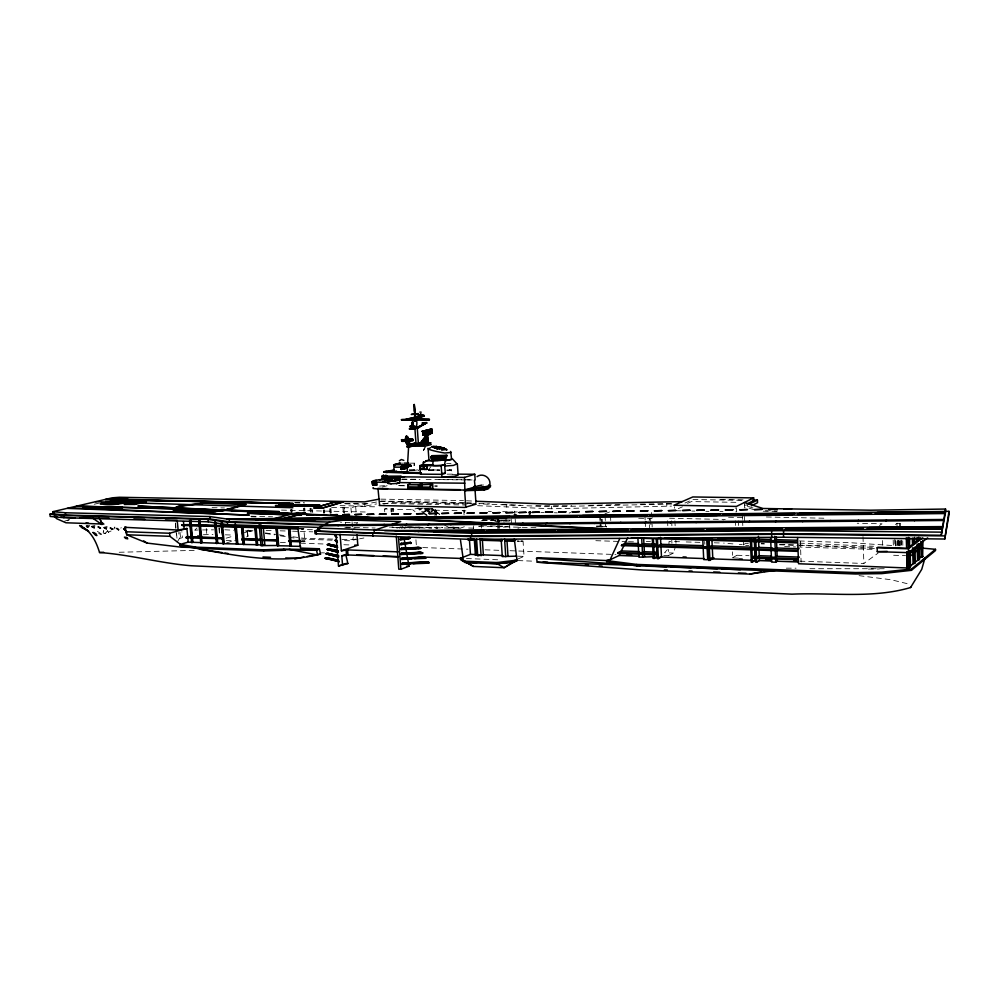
<?xml version="1.0" encoding="UTF-8"?>
<svg xmlns="http://www.w3.org/2000/svg" width="999" height="999" viewBox="0 0 999 999"><rect width="100%" height="100%" fill="white"/><g stroke="black" fill="none" stroke-linecap="round" stroke-linejoin="round"><path stroke-width="0.75" stroke-dasharray="5 3.75" d="M414.011 465.696L414.298 463.149L414.21 470.404L417.045 469.967M738.398 558.141L732.279 557.917L732.554 551.873M732.941 543.881L723.613 543.094M663.711 555.469L668.343 555.631L668.656 549.462M668.905 544.717L669.068 541.408L679.982 541.745M341.983 539.36L352.759 539.672L353.346 536.925M103.272 531.368L103.771 530.594L103.172 532.792L104.708 533.528L111.126 530.968M732.279 557.917L736.987 555.257L737.811 552.459M668.343 555.631L673.438 553.046L675.636 546.216M107.755 530.481L105.557 533.241L103.496 533.279L106.194 532.817L105.32 533.329M423.301 450.187L424.425 448.114M652.534 517.857L649.637 519.03L649.125 520.329L651.161 518.356M423.439 450.399L425.786 445.929M423.638 450.399L425.099 447.727M177.148 542.207L179.345 538.536L178.771 532.529M430.931 466.645L428.396 469.93L439.173 469.992M194.817 530.057L197.053 527.947M667.32 549.737L664.535 552.734L673.438 553.046M420.254 509.165L421.316 508.154L419.505 509.403L420.179 508.129L420.254 509.165L419.18 509.403L419.855 508.129L419.93 509.165L418.593 508.091M419.73 510.127L422.265 508.179L419.73 510.127L421.828 511.8M423.813 511.738L426.423 509.715L424.55 508.216L421.516 508.416M427.922 508.291L426.136 509.527L428.883 508.316L426.673 509.952L429.832 512.462M426.423 509.715L423.626 512.387L418.219 508.091M424.35 512.162L426.96 510.139L424.15 512.812L427.31 515.322M426.673 509.952L428.883 508.316M430.781 511.575L433.404 509.54L430.581 512.225L427.41 509.715M430.369 512.887L433.928 509.965L431.106 512.649M434.815 515.584L437.649 512.912L436.913 513.149L439.036 514.835M97.39 531.343L101.349 534.015L98.364 535.189M799.949 561.163L863.86 563.461L878.071 553.121M101.286 534.365L101.199 534.428A1.936 0.662 33.5 0 1 99.363 533.778L98.701 533.266M895.466 524.487L896.977 523.451L900.736 523.314L897.289 523.239M879.482 525.499L882.03 523.801L857.217 523.239M786.3 568.169L796.066 568.181M743.668 544.517L745.666 543.419L748.775 543.518M67.208 520.829L69.593 519.667M246.566 536.913L247.939 536.263L247.527 531.68L245.017 530.919L253.496 531.555M247.527 531.68L241.87 533.566M678.259 508.666L682.417 506.818M687.487 503.346L691.47 501.573L739.11 502.385M64.161 521.341L69.843 519.393M684.939 503.046L692.919 499.512L744.405 500.362M600.849 521.977L601.098 526.523L606.468 526.286L606.518 527.097M597.14 526.423L601.073 526.148L601.123 526.948L596.465 526.835M601.098 526.523L606.468 526.286M518.031 558.928L524.038 556.406L523.051 541.058L517.207 540.871M356.568 523.314L357.717 522.839L340.647 522.377M604.944 513.848L610.252 511.675M517.432 541.421L523.051 541.058M569.13 513.074L570.654 512.487M517.944 528.321L520.741 527.235M510.177 520.017L497.24 520.054L510.177 520.017L509.353 521.128L497.29 520.829L510.227 520.804M179.345 538.536L182.417 537.674L181.855 531.68M481.506 520.429L497.377 520.479L497.327 519.705L481.456 519.655M649.637 519.03L651.011 518.531L638.536 518.244M479.12 526.436L481.406 525.599L481.593 528.384M528.171 512.2L530.544 511.638L530.906 517.507M530.544 511.638L528.971 512.212L529.145 514.997M459.677 528.409L466.995 525.774M453.471 528.134L454.208 527.884L448.851 528.009M419.168 528.234L420.03 527.16L419.118 527.484L435.964 527.609L436.014 528.371M448.913 527.559L444.805 525.137L441.958 527.797L442.682 527.534L441.421 527.372M419.343 527.884L393.007 527.472L419.343 527.884L419.293 527.135L401.923 526.985M409.528 528.009L412.237 527.085M436.775 528.384L437.475 527.597L436.688 526.96L435.064 527.934M401.461 528.259L405.819 526.798M404.046 528.384L408.454 526.885M462.112 510.764L464.51 510.239L464.835 514.797M464.51 510.239L462.887 510.789L465.884 510.851M396.865 528.171L401.086 526.748M399.175 528.159L403.196 526.81M428.134 508.553L432.242 508.454L439.26 514.01M429.67 511.8L427.435 510.014L432.242 508.454M436.613 515.447L436.201 509.627L427.435 510.014M434.852 514.535L434.54 510.177L436.201 509.627M391.833 511.975L391.633 509.24L412.662 509.702L417.52 508.141L425.874 514.785M300.387 541.808L304.87 541.408L305.195 545.229M299.151 528.434L303.796 528.571L304.82 540.746L303.296 541.908M384.715 511.813L384.515 509.09L389.535 507.529M393.531 511.538L393.319 508.716L384.515 509.09M391.633 509.24L393.319 508.716M312.412 529.695L301.298 529.582M299.101 528.958L303.796 528.571M383.604 504.108L390.522 502.572L471.328 503.983M343.531 507.654L350.949 507.817L355.644 506.406L377.035 506.855M331.618 507.405L344.168 507.467L344.643 513.349M226.573 542.857L235.14 540.309M226.149 538.186L233.291 536.088M382.305 487.05L387.125 485.739M112.437 529.245L115.085 528.558M94.168 504.258L98.726 503.184M358.129 539.098L349.45 540.771L341.845 540.509M359.578 538.823L363.923 537.986M376.511 502.022L364.835 504.233L344.667 503.846M340.072 505.631L364.935 506.143L376.586 503.921M344.543 503.384L364.747 503.783L370.579 502.672M352.759 539.672L355.706 539.123M250.499 531.081L247.053 530.394L251.386 529.62M250.324 531.093L252.922 530.694M476.735 485.564L483.091 484.877M197.39 535.589L201.873 534.964M379.583 486.088L385.864 485.526M203.371 534.752L213.024 534.403M224.825 529.782L233.691 530.232M195.03 530.194L198.089 529.982M809.877 568.706L884.227 568.731M753.633 509.615L747.702 507.692L744.555 507.842L744.317 502.534M194.168 550.399L118.706 552.272M536.026 505.731L571.74 505.756M588.861 505.344L623.114 504.507M640.234 504.095L671.365 503.533M477.609 505.681L551.66 508.766L671.49 506.118M409.128 469.817L417.969 469.667M409.64 470.442L414.298 470.367M868.393 569.093L879.445 568.98M409.165 470.329L418.007 470.192M202.56 529.945L213.574 529.832M108.829 532.455L107.218 531.056M399.962 463.099L403.209 463.186M409.403 463.199L414.298 463.149M446.628 463.411L451.011 463.424M428.883 469.73L439.797 469.805M446.865 470.042L451.473 470.067L451.298 467.42M428.921 470.254L439.835 470.329M409.652 470.379L418.956 470.392M428.259 470.454L439.11 470.517M446.865 470.566L451.511 470.591L451.773 474.213L457.654 474.775M447.115 474.175L454.857 474.125M402.085 479.158L418.993 479.32M438.998 479.52L471.291 479.832M401.635 479.27L420.017 479.458M426.148 479.508L465.971 479.907M467.507 479.92L472.102 479.957M399.825 485.714L405.819 485.776M434.34 486.038L437.35 486.063L434.24 486.026M398.501 485.589L406.268 485.689M765.371 510.739L777.609 510.876M763.199 511.226L778.396 511.401M720.554 499.488L743.606 499.875M671.877 504.033L550.474 506.718L479.008 503.833M380.819 499.138L463.499 500.599M380.844 501.036L465.159 502.584M379.433 501.461L471.341 503.434M382.617 503.421L438.798 504.507M445.03 504.62L465.322 505.019M294.805 502.41L304.133 502.597M295.005 502.859L304.32 503.046M680.906 510.826L674.662 510.701L674.475 506.755M691.82 511.038L694.942 511.101M705.856 511.313L708.978 511.376M719.904 511.6L723.014 511.663M417.844 508.341L419.105 508.366M419.43 508.366L420.567 508.391M427.185 508.528L424.812 508.479L426.873 509.29M344.168 507.467L343.993 513.548M766.358 516.982L824.088 518.219M434.54 510.177L460.589 510.739M488.386 511.338L491.383 511.401M502.709 511.65L507.242 511.738M514.285 511.9L517.307 511.963M540.909 512.475L543.893 512.537M554.345 512.762L557.33 512.824M728.558 517.232L742.507 517.532M212.1 507.667L224.463 507.954M513.823 514.31L516.845 514.373M669.555 518.231L725.262 519.492M281.518 510.102L365.709 512.012M488.336 519.48L497.327 519.705M482.392 520.104L497.377 520.479M494.88 521.278L504.383 522.002M250.999 516.221L272.59 516.783M251.061 516.833L257.23 516.995M596.415 526.036L601.073 526.148M481.655 525.711L502.609 526.173L500.362 527.022L503.808 527.11L508.978 526.348M478.459 526.123L536.063 527.697M468.643 528.021L474.875 528.196M409.303 526.985L453.571 528.234M389.373 527.035L393.206 527.147L389.722 527.385M420.079 527.909L431.668 528.246M345.791 527.172L375.224 528.021M799.362 540.946L850.286 542.719L895.391 545.716M344.667 527.847L355.045 528.146M799.437 543.144L873.563 546.278M299.051 528.296L302.173 528.384L302.222 529.058M332.754 539.085L303.521 538.236L292.844 536.763M761.226 543.893L764.347 543.993M779.919 544.467L874.887 547.377M686.213 541.945L700.237 542.37M714.26 542.807L722.052 543.044M779.382 544.805L797.889 545.367M799.425 545.417L875.087 548.526M646.266 541.495L650.411 541.633M739.26 544.38L742.207 544.48M266.159 530.382L273.926 530.619M280.145 530.819L291.034 531.156M292.595 531.206L298.813 531.393M300.362 531.443L312.812 531.83M595.841 540.696L626.947 541.67M628.496 541.708L636.276 541.957M745.679 545.379L748.8 545.479M784.64 546.603L795.541 546.94M797.102 546.99L875.012 549.425M502.022 504.532L520.554 505.232M893.63 555.269L905.569 555.656M225.362 534.815L233.079 535.077M300.811 539.098L332.729 540.197M736.987 555.257L749 555.681M301.71 540.634L304.82 540.746M300.224 541.246L304.87 541.408M226.199 540.484L235.489 540.821M280.394 542.432L286.588 542.657M300.524 543.169L325.299 544.055M343.881 544.73L351.623 545.004M422.727 547.564L467.932 549.2M485.077 549.812L499.113 550.324M510.027 550.711L616.021 554.532M518.194 556.181L524.038 556.406M321.441 552.784L324.563 552.909M466.421 558.528L500.711 559.89M517.857 560.564L535.002 561.238M466.57 500.761L472.702 501.073M466.695 502.672L471.303 502.909M478.983 503.321L489.735 503.883M451.473 470.067L449.138 469.855L451.511 470.591M859.053 575.649L891.283 579.782L909.677 584.265M247.053 530.394L253.159 531.243M265.359 532.942L277.572 534.64M279.096 534.852L286.738 535.914M761.238 543.131L764.198 543.593M265.472 533.466L274.463 534.902M280.344 535.839L287.662 537M289.123 537.237L294.967 538.161M753.096 507.979L744.442 505.182L747.589 505.044L747.702 507.692M115.097 527.247L114.198 527.16L114.66 527.622M121.216 527.559L120.842 528.146M431.918 508.379L436.051 511.65M437.112 512.487L439.772 514.585M431.181 508.616L432.654 509.79M433.191 510.214L435.314 511.888M423.801 508.466L425.686 509.952M426.223 510.377L429.383 512.899M424.463 513.886L426.573 515.559M436.725 527.847L437.425 528.409M412.662 509.702L415.01 511.563M247.939 536.263L247.115 531.168M179.982 532.217L180.544 538.086M175.524 522.927L175.961 527.497M176.548 533.603L176.973 538.174M175.399 523.951L175.836 528.521M175.986 530.044L176.711 537.649M206.256 528.421L206.805 534.378M219.243 527.772L219.792 533.828M218.893 528.146L219.593 535.714M291.983 509.24L292.22 512.125M291.396 509.228L291.633 512.1M291.321 509.428L291.558 512.312M290.734 509.415L290.971 512.3M312.5 509.702L312.737 512.599M311.725 508.429L311.963 511.338M310.639 508.204L311.001 512.562M309.977 508.391L310.227 511.301M304.757 508.079L304.995 510.976M304.171 508.066L304.345 511.163M303.509 508.254L303.746 511.151M330.969 508.653L331.331 513.036M330.369 508.641L330.681 513.236M329.72 508.828L330.082 513.224M324.488 509.965L324.725 512.887M323.888 509.952L324.126 512.874M323.838 510.152L324.076 513.074M323.239 510.139L323.476 513.061M355.644 506.406L356.343 515.384M350.949 507.817L351.76 518.156M352.048 521.815L352.784 531.156M345.417 522.465L345.617 524.999M342.919 507.642L343.394 513.536M364.747 503.783L364.935 506.143M390.909 508.641L391.108 511.963M392.595 508.703L392.807 511.525M415.946 539.772L416.383 545.829M435.452 509.615L435.814 514.822M463.748 510.214L464.06 514.785M498.164 520.504L498.114 519.73L498.264 522.664M473.401 525.886L473.588 528.671M498.851 519.755L499.038 522.689M499.225 525.549L499.425 528.421M498.638 528.396L498.451 525.524L496.853 526.123L497.002 528.508M497.639 526.148L497.789 528.521M521.765 540.609L521.815 541.558M514.685 511.176L515.084 517.382M515.184 518.931L515.584 525.124M511.176 518.831L511.575 525.024M509.54 524.1L509.84 528.571M506.63 504.77L506.793 507.242M529.732 511.625L530.107 517.494M551.51 506.243L551.66 508.766M601.922 526.173L601.972 526.972M610.526 516.558L610.751 520.554M605.144 517.519L605.319 520.566M605.394 522.09L605.656 526.648M602.21 519.18L602.459 523.701M601.361 519.168L601.61 523.688M600.586 517.42L600.761 520.454M599.737 517.395L599.912 520.429M599.999 521.953L600.249 526.51M644.904 515.409L645.142 520.017M645.229 521.553L645.541 527.684M651.523 512.537L651.71 516.246M650.649 519.642L651.036 526.985M649.35 524.737L649.512 527.684M674.887 520.791L675.187 526.81M675.848 540.334L675.998 543.344M671.64 520.829L671.94 526.923M671.778 540.209L671.927 543.219M666.695 503.459L666.82 506.031M667.544 520.741L667.844 526.823M704.682 541.433L704.819 544.28M738.311 520.829L738.511 525.474M736.513 507.767L736.688 511.8L735.501 511.9L735.314 507.879M735.301 520.766L735.501 525.437M744.505 516.52L744.767 522.502M743.468 540.347L743.668 544.979M742.394 516.258L742.519 519.368M742.594 520.929L742.794 525.586M800.336 541.396L800.611 548.763M800.649 549.8L800.923 557.155M800.973 558.191L801.111 562.1M862.999 536.575L863.86 563.461M882.529 540.534L882.666 545.104M901.21 539.984L901.385 545.978M900.424 523.526L900.524 527.035M900.898 540.209L901.073 546.216M899.45 523.314L899.537 526.423M899.962 541.321L900.099 545.804M899.412 541.308L899.537 545.816M899.063 540.022L899.237 546.053M898.638 540.322L898.813 546.366M898.338 540.559L898.463 545.079M897.814 541.383L897.939 545.879M896.977 523.451L897.114 528.121M897.452 540.109L897.626 546.103M895.953 541.208L896.091 545.716M895.641 541.433L895.778 545.941M895.179 540.234L895.354 546.253M894.829 538.948L895.004 544.979M893.181 540.134L893.368 546.191M902.709 540.821L902.834 545.267M652.122 524.225L652.147 526.972M483.566 485.002A7.517 1.049 -3.8 0 0 481.193 485.152L478.896 485.402A7.855 1.099 -3.8 0 0 476.923 485.714M458.891 527.36L454.083 527.509L458.891 527.36M458.928 528.009L454.133 528.159L458.928 528.009M454.158 527.222L448.801 527.36L454.158 527.222"/><path stroke-width="1.5" d="M412.849 425.599C412.125 423.364 413.586 421.016 412.862 425.349C413.636 424.125 411.138 421.928 412.774 423.251M407.167 439.323C408.903 438.024 419.043 440.397 407.167 439.323L408.628 441.933L408.241 438.399M412.4 425.324C414.223 424.225 412.075 429.345 412.774 425.849A5.932 5.907 -35.1 0 0 412.649 424.238L412.137 427.21L413.324 425.686M432.892 464.747L423.176 464.71L419.805 465.646L420.429 474.163L441.758 474.325L445.342 473.276L444.567 464.66A6.668 0.824 -4 0 1 436.85 465.559A6.543 0.812 -4 0 1 432.692 465.359L433.042 461.675M413.748 425.911L412.412 425.05A3.734 3.709 -36 0 1 412.262 425.974C411.151 428.259 413.686 425.562 412.812 427.085M420.816 472.664L407.08 472.502L408.641 446.153M412.362 425.636L412.325 422.802L412.937 423.763M412.287 426.011C414.697 427.285 410.689 427.247 413.736 425.899L413.299 427.884L411.85 428.047L412.987 427.959M412.462 422.552L412.362 422.614A7.88 0.749 -4.1 0 0 412.337 422.352L412.724 426.998M412.837 425.586L413.174 425.349M412.924 426.96L411.713 426.935C412.699 430.294 412.799 426.198 412.5 425.761M425.824 439.66C429.695 440.559 423.052 433.641 427.447 438.711M427.197 435.626C425.05 435.826 428.496 434.79 426.96 435.202M427.435 435.626L428.608 435.077L425.811 435.314M412.262 427.147L413.461 425.924M420.379 414.198L421.004 414.747L420.979 414.11M397.252 480.307L397.39 477.46L394.792 477.784L395.042 480.581L397.252 480.307L397.39 477.46M397.465 480.057L397.752 477.41L399.7 477.01L399.438 479.882L397.465 480.057L399.438 479.882M397.777 480.232L397.752 477.41M427.597 435.377L428.059 441.733L427.285 435.377M474.425 480.382L475.112 487.087A7.517 1.049 -3.8 0 0 482.954 487.175L485.264 486.938A7.855 1.099 -3.8 0 0 489.635 485.526C491.77 478.009 482.917 472.277 477.023 476.648M423.176 464.71L423.489 462.038L425.137 462.05L426.061 460.814L428.946 460.102L432.005 460.689M427.347 437.749C427.422 437.662 428.221 440.859 427.048 436.863M441.983 459.915L442.145 457.005L441.983 459.915C437.824 462.525 440.197 453.371 439.76 460.177M442.182 459.665L442.507 456.955L444.767 456.743L444.143 459.503L442.182 459.665L444.143 459.503M442.507 459.827L442.844 457.117M412.862 426.211L412.599 424.188L412.362 426.898L413.149 426.186M439.098 457.355L436.288 457.729L439.098 457.355L439.135 460.227L436.775 460.364L436.313 457.517M439.135 460.227L436.775 460.364M427.41 441.645L428.359 442.42L421.628 443.081M428.047 441.645L428.359 442.42M412.649 426.049L412.512 426.748M412.674 426.511L413.049 424.862M450.636 451.436L451.66 459.465L445.292 460.639L444.63 464.448M318.681 529.12L314.81 531.118L315.035 533.716L470.704 539.373L783.591 537.237L944.767 539.023L949.05 514.198L948.975 511.326L945.878 511.376M944.767 539.023L948.975 511.326M412.787 425.949L413.062 426.461M412.637 426.049L412.475 425.274A5.919 5.882 -35.2 0 0 412.362 423.726L413.224 424.575L412.837 423.339M372.914 536.188L372.702 533.528L374.313 532.991L374.101 530.319L400.699 521.553L345.217 519.917L329.658 522.077L318.032 528.059L318.244 530.656L319.655 531.281L471.778 536.026L783.641 533.653L941.27 535.239L945.616 511.913L945.541 509.04L870.703 510.202L763.086 508.491L744.317 502.534M941.27 535.239L945.541 509.04M394.355 477.822L391.596 478.196L394.355 477.822L394.43 480.631L392.108 480.769L391.633 477.984M394.43 480.631L392.108 480.769M427.072 430.307L427.272 432.642L427.185 430.444M427.347 432.629L427.834 430.119M427.372 432.817L427.872 430.282L428.121 433.803L427.947 430.269L428.771 432.48M428.396 431.256L428.583 429.945M428.883 432.455L429.333 429.757L429.857 430.769M429.907 430.894L430.082 429.582L431.143 429.545L431.318 433.304M430.844 429.408L430.382 432.092L429.445 429.907L429.632 433.441M431.356 430.407L431.593 429.12M431.406 430.532L431.63 429.383M422.827 433.928L423.289 431.218L424.288 434.752L423.414 431.181M423.851 432.355L424.038 431.031L424.538 432.192M424.35 433.554L424.8 430.856M425.374 431.993L425.562 430.669M425.824 432.992L426.323 430.482M426.361 430.644L425.861 433.191L424.937 430.819M399.125 479.72L399.7 477.01M396.416 483.891L399.65 482.48L400.199 476.848L404.533 476.773M443.818 459.34L444.767 456.743M433.091 446.366L436.775 446.478L435.589 446.79C449.962 449.463 436.363 446.291 435.277 447.19C442.682 446.453 424.637 447.452 435.764 446.74M435.751 447.315L434.34 447.939L435.364 446.828M432.242 446.578L440.472 447.127L439.285 447.427C444.443 449.637 451.036 449.575 441.608 449.65L444.28 448.301L442.594 448.826M437.212 447.227L436.551 446.516M436.988 446.615L437.687 447.34L436.426 446.915M437.849 448.776L438.998 447.427M412.762 425.786L412.2 427.023M442.757 448.788L439.185 447.352M438.911 447.802L440.184 447.115L441.408 447.714M440.621 447.227L439.36 447.902M441.608 449.65L443.106 448.613L442.107 449.712M443.019 448.988L444.068 448.164L440.297 447.165M442.607 448.888L445.017 448.576M443.906 448.201L447.04 449.937L444.118 448.314M427.784 438.848L425.899 439.735L427.672 438.886M415.147 421.353L409.203 419.368M426.011 442.657L426.024 439.485L427.747 441.97L420.317 442.982L427.447 442.245M431.243 444.58L424.975 446.191L408.616 446.241M424.825 424.026L416.546 428.309L413.511 428.846L424.513 423.963L416.546 428.309L418.419 427.872L424.575 423.464L425.287 424.138L424.375 424.051L424.787 423.364M401.086 554.133L401.785 553.234L420.03 552.272L422.802 552.984L401.086 554.133L422.802 552.984M401.386 554.67L401.785 553.234M413.311 558.129L423.064 557.067L426.011 557.767L401.461 559.065L402.16 558.166L423.064 557.067L461.638 558.466M401.748 559.602L402.16 558.166M401.823 563.998L402.522 563.099L426.273 561.85L429.22 562.562L401.823 563.998L429.22 562.562M402.122 564.522L402.522 563.099M400.711 549.2L401.411 548.301L418.244 547.402L421.004 548.114L400.711 549.2L421.004 548.114M401.011 549.737L401.411 548.301M925.099 557.604L921.74 569.318L910.551 587.537C872.589 598.776 831.131 592.444 791.982 594.155L191.383 565.759C160.489 563.286 130.494 554.695 99.55 552.522C96.416 542.357 91.533 531.555 81.518 526.573M337.999 556.48L338.211 555.781L326.885 553.246L325.974 553.783L338.311 557.005L325.974 553.783M337.225 546.853L337.437 546.153L328.097 544.155L327.272 544.717L337.537 547.377L327.272 544.717M337.612 551.66L338.336 550.786L329.37 548.838L326.973 549.325L337.924 552.185L326.973 549.325M407.08 472.49L408.129 472.102L392.882 472.003L394.068 468.069L393.818 464.747L399.962 463.099M424.975 443.057L427.322 435.477L424.637 442.957L427.784 441.895L422.989 439.61L426.061 439.535C415.522 440.646 436.251 437.062 423.276 439.647M402.048 439.61L402.172 441.283C401.498 441.82 401.66 437.462 402.634 441.221L401.873 441.333L409.565 441.346L413.224 440.422L413.136 439.385M400.524 539.76L401.074 538.274L400.524 539.76L410.127 538.099L409.565 537.45L400.437 538.498M400.537 544.18L401.448 543.219L400.899 544.705L400.537 544.18L411.163 542.957L400.899 544.705M914.46 520.729L914.847 519.73M409.34 444.505L424.65 444.455L430.007 443.007M412.475 426.049L412.375 426.311A3.734 3.721 -36.1 0 0 412.562 425.337L412.749 425.287M445.454 460.589L446.878 455.319L432.18 455.669L430.981 456.668A7.692 0.912 -4 0 0 439.348 456.68L446.878 455.319M923.151 548.201L935.501 549.313L935.526 550.524L911.4 570.354L881.755 573.613L855.594 574L636.788 565.784L606.63 561.563L606.58 560.576L610.102 559.765L619.83 538.473M885.988 520.979L886.463 519.98M657.33 554.395L657.454 556.88L654.382 558.416L653.309 558.379L653.109 554.645L617.669 553.384L621.328 550.924L639.098 551.548M618.144 552.422L653.059 553.658L652.697 546.628L621.44 545.604L625.099 543.169L638.648 543.606M610.102 559.765L619.118 555.481L620.279 553.084M621.328 550.924L623.975 545.491M625.099 543.169L627.747 537.712M400.886 468.094L410.252 465.671M402.11 466.57L401.735 466.72M401.123 466.808L403.072 466.496L401.074 466.908L402.385 466.92L401.81 466.471M402.122 466.77L402.023 466.321C406.156 465.984 398.638 466.87 402.235 466.733M401.81 469.118C400.949 469.468 402.122 469.48 400.961 466.608M401.973 469.13L401.136 468.918M401.373 466.97L405.994 465.634L403.159 466.283M401.361 468.618L402.922 468.981L401.286 469.118M403.321 466.296L404.108 465.996L403.509 466.383M419.855 412.088L421.203 412.162M401.423 469.53L401.66 468.768L404.52 468.456L402.272 468.881M402.422 468.331L403.396 468.681M402.01 466.77C400.187 465.934 405.881 466.858 404.133 465.746M403.484 468.593L405.569 468.169L404.52 467.757L404.283 468.606M401.173 469.368L405.194 468.506C396.341 469.143 411.014 468.144 404.52 467.757M405.769 468.206L404.595 468.656L403.996 467.894M404.445 468.394L404.907 468.156M405.819 465.534C406.281 467.12 405.269 464.285 402.859 466.533M405.869 467.919L405.119 468.519M442.357 448.876L441.708 449.238M428.171 432.742L428.871 433.554L429.508 432.417M431.006 432.055L430.507 433.229L430.194 429.72M424.463 434.702L424.975 433.529M426.486 433.154L425.924 434.278L425.674 430.806L425.849 434.29M425.986 434.328L426.548 433.216L427.322 434.003L427.36 432.942M427.497 433.966L427.997 432.792M422.939 435.077L423.576 433.941M438.698 448.364L439.51 449.013M434.515 447.402L438.174 447.914L435.689 447.34M382.792 481.168L383.354 481.98L387.687 482.342M382.58 478.721L382.804 475.924L383.504 479.395M382.804 475.924L382.18 476.298L383.079 479.433M857.854 521.216L858.428 520.229M423.014 439.672L423.613 442.594L423.027 439.622M910.551 587.537L910.976 586.888M830.069 521.453L830.743 520.467M174.588 507.992L173.227 510.889L211.763 512.025L224.475 510.427M174.788 507.692L178.921 506.143L190.559 504.62M335.314 535.052L334.89 535.651L337.025 537.637L336.638 537.137M337.412 542.457L335.152 540.334L336.538 539.797M802.634 521.69L803.383 520.704M404.445 465.759L403.971 466.496L403.296 465.746M402.934 468.893L401.96 469.38L402.385 468.743M404.008 466.058C406.056 466.221 403.321 465.259 403.584 466.446L405.544 466.058M404.47 468.244L405.045 467.607L405.719 468.356M400.999 467.057L401.71 466.87M402.197 466.521L403.271 466.146L402.909 466.783L401.723 466.171M413.224 425.487L413.161 424.85L413.274 425.524M420.429 443.032L426.236 435.477L420.567 442.969M91.97 526.598L94.281 527.734L91.97 526.598L94.63 525.936M775.511 521.928L776.36 520.941M924.624 558.866L921.677 561.263M399.375 460.801L401.336 459.528L403.821 460.352M410.901 425.986L409.915 426.561L410.839 425.874M401.436 469.155L401.024 468.306M748.726 522.152L749.65 521.178M373.089 487.587L373.139 488.486L376.923 488.873L464.91 490.072L475.611 486.663M432.405 460.214L434.041 460.152L432.405 460.214L431.318 457.554L433.191 457.517L434.14 460.389L436.176 460.389L435.901 457.53L433.291 457.742L435.901 457.53M372.377 484.44C374.026 483.991 371.166 484.677 372.19 481.868C373.451 480.457 372.078 485.589 373.226 484.802M434.14 460.389L436.388 460.177M387.774 476.898L386.451 477.472C384.815 480.606 391.72 480.869 387.924 480.569L386.838 477.959L388.611 477.947L389.573 480.769L391.745 480.569L391.221 477.984L388.698 478.184L391.221 477.984M389.573 480.769L391.745 480.569M722.265 522.377L723.276 521.416M414.735 548.139L418.244 547.402M426.66 423.239L426.598 422.589L422.402 422.839L422.452 423.526L426.66 423.239L426.61 422.577M413.636 553.159L420.03 552.272M422.452 423.526L422.427 422.827M104.221 527.622L106.381 528.796L104.221 527.622L106.868 526.935M421.216 416.758L416.133 420.666M696.116 522.602L697.202 521.64M415.809 421.128L420.854 416.77M415.634 420.791L420.129 416.908M409.565 419.368L410.414 419.143M420.554 414.21L420.754 414.972L419.505 415.084C420.03 416.533 413.261 418.906 415.147 417.994M412.462 423.676L412.362 422.377M670.267 522.827L671.428 521.865M606.58 560.576L636.713 564.423L855.556 572.539L881.705 572.152L911.363 569.068L935.501 549.313M654.382 558.416L654.183 554.682L657.167 554.795L657.354 558.528L658.428 558.566L657.829 546.79L750.786 549.837L751.298 562L752.447 562.037L752.284 558.179L755.406 558.291L755.569 562.162L756.718 562.2L756.555 558.329L798.401 559.827L798.551 563.748L908.753 568.031L908.915 551.785L906.717 552.197L907.154 567.969L906.717 552.197M908.591 567.02L910.526 566.595L910.089 550.874L908.153 551.298M910.526 566.595L909.19 566.545L915.346 562.674L914.922 547.127M915.346 562.674L914.023 562.637L919.43 559.365L919.018 543.956L917.119 544.368L917.194 547.152L914.847 548.975M922.452 556.918L922.601 541.171L922.452 556.918L921.14 556.868L918.118 559.315L919.43 559.365M921.977 556.206L923.014 556.455M409.315 441.021L409.528 439.722L408.579 439.548L409.078 440.709M429.62 448.314L430.444 447.652M415.859 417.782L417.282 417.882L419.992 414.797L417.257 417.47L415.384 417.782L419.493 414.91L422.028 414.635L419.38 414.847L420.754 414.972M909.39 556.843L908.815 557.305L909.315 554.17L909.39 556.843L908.303 556.805M913.848 553.334L909.989 556.368L909.914 553.708L913.773 550.686L913.848 553.334L912.774 553.296L913.049 563.424M918.331 549.8L914.822 552.572L914.747 549.925L918.268 547.177L918.331 549.8L917.269 549.762L917.544 559.79M921.865 544.368L918.843 546.728L918.905 549.35L921.94 546.965L921.865 544.368L918.78 545.916M909.802 552.922L913.773 550.686M906.305 537.837L906.605 548.314L877.934 547.24L877.147 547.789L877.272 551.648L908.591 552.647L927.634 537.874M644.73 523.039L645.966 522.09M877.147 547.789L908.491 548.751L922.764 537.787M906.605 548.314L908.803 547.902L908.516 537.437M909.614 546.216L914.822 543.294L914.659 537.387M914.672 542.357L918.905 540.159L918.83 537.237M918.605 539.348L920.628 537.799M434.34 447.939L435.801 446.928M877.272 551.648L887.187 551.373M619.48 523.264L620.804 522.315M594.53 523.476L595.928 522.527M328.022 545.329L330.432 544.83L335.652 545.941M569.867 523.688L571.328 522.739M413.087 425.212L412.375 424.1M408.628 441.933L411.201 440.134L413.224 440.422M774.2 558.291L771.428 558.191L771.59 562.075L775.736 562.225L777.347 561.238L798.151 561.987M545.491 523.888L547.015 522.964M771.091 549.85L771.39 557.167L775.536 557.305L777.16 556.331L799.437 557.105M608.453 559.702L608.578 560.639L537.974 557.704L536.525 558.329L537.237 562.212L642.994 570.042L749.662 574.088L761.076 571.928M756.718 562.2L759.427 560.589L771.678 561.026M431.318 457.554L433.191 457.517M752.447 562.037L755.182 560.427L755.069 557.867M770.753 541.508L771.053 548.826L775.212 548.951L776.822 548.001L799.125 548.713M386.838 477.959L388.611 477.947M751.298 562L753.121 560.926M756.505 557.305L798.363 558.778L798.076 551.386L756.206 550.012L756.505 557.305L759.228 555.706L771.478 556.131M771.053 548.826L772.677 547.864M327.635 549.925L330.12 549.45L337.225 550.998M326.636 554.37L329.121 553.908L337.625 555.806M324.987 558.216L339.21 561.625L324.987 558.216L327.472 557.742L337.662 560.077M521.391 524.1L522.989 523.164M753.758 548.838L751.935 549.875L752.247 557.155L754.982 555.556L754.67 548.314M770.591 537.612L770.704 540.471L774.874 540.596L776.485 539.66L797.314 540.259M757.667 540.671L755.856 541.695L756.156 548.988L758.878 547.427L771.141 547.814M755.007 548.951L754.695 541.658L751.585 541.558L751.885 548.851L755.007 548.951L756.83 547.914M751.885 548.851L754.632 547.29L754.382 541.495M755.694 537.812L755.806 540.659L758.541 539.135L770.803 539.497M497.564 524.3L498.389 523.838L400.312 519.043L267.008 520.379M499.225 523.376L406.081 518.981L944.692 513.561M751.298 539.997L753.134 538.985M751.41 537.687L751.535 540.534L754.282 539.01M708.254 548.451L708.803 560.427L712.811 558.891L750.986 560.277M708.803 560.427L711.7 558.853M387.6 488.673L377.959 488.374L379.62 505.332M474.001 524.5L475.724 523.588M711.101 545.904L708.204 547.427L707.866 540.259M750.424 547.165L712.212 545.941L709.315 547.464L708.99 540.284M702.784 539.485L703.109 546.64L707.08 546.765L708.84 545.841M707.829 539.235L710.726 537.749M708.94 539.273L711.837 537.787M450.699 524.7L452.497 523.788M751.398 505.819L757.542 502.709L757.429 500.099L752.821 500.024M658.428 558.566L661.5 557.03L703.97 558.566M657.354 558.528L660.426 556.98M748.825 504.42L757.429 500.099M653.309 558.379L656.38 556.843M747.102 503.846L753.77 500.511L753.658 497.902L692.806 496.953L673.85 505.257L736.463 506.431L753.658 497.902M418.219 531.655L421.266 530.781L484.328 530.581L480.806 531.805L433.716 532.117M655.831 545.666L653.771 546.665L654.133 553.696L657.205 552.172L656.992 547.964M654.183 554.682L656.231 553.671M474.537 486.076L473.713 487.062L481.019 487.462L490.671 485.726L488.861 484.94M415.01 531.555L415.984 530.894L395.329 530.968M653.059 553.658L656.143 552.135L644.355 551.723L642.457 552.647L638.673 552.509L638.299 545.529M427.672 524.9L429.52 523.988M638.723 553.496L638.923 557.205L653.433 556.73M657.829 546.79L659.877 545.804M659.465 537.774L657.417 538.748L657.779 545.804L660.851 544.305L703.371 545.666M653.721 545.666L656.705 545.766L656.343 538.711L653.358 538.623L653.721 545.666L656.805 544.18L656.518 538.573M404.882 525.099L406.805 524.188M606.63 561.563L608.578 560.639M637.874 537.562L638.249 544.542L642.032 544.667L643.943 543.768L655.731 544.143M617.669 553.384L619.805 552.385M621.44 545.604L623.563 544.617M382.355 525.287L384.328 524.388M431.168 456.993L432.754 460.002M387.487 480.207C384.178 470.641 390.497 487.612 387.187 477.747C390.821 484.877 384.84 475.549 387.05 477.709M432.305 459.702L430.806 457.105L431.68 456.73M388.536 480.057L387.874 480.844A6.444 0.849 -4.3 0 0 394.755 480.906L399.488 480.169M360.077 525.486L362.1 524.587M388.361 479.77L387.962 479.957M338.037 525.674L340.122 524.775M468.069 538.886L468.131 539.81L474.363 540.022L475.387 555.107L476.673 554.607L470.454 554.37L460.427 558.304L460.514 559.565L465.134 562.512L497.14 563.823L514.51 561.725L517.057 560.651L514.31 538.961M460.427 558.304L465.047 561.226L497.052 562.537L514.423 560.439L516.833 559.428M513.823 561.426L504.145 567.732L473.514 566.433L461.526 559.702L473.514 566.433M430.806 457.105L432.18 460.152M304.52 513.149L279.882 519.492L272.452 519.13M501.173 539.46L502.297 556.58L516.733 556.118M428.134 434.315L431.031 433.391L430.794 429.732M431.031 433.391L427.46 434.54M413.461 428.284L417.257 428.022L418.481 444.855L417.357 445.067M476.573 538.673L477.722 555.644L483.366 554.857L503.021 555.606M416.108 444.942L414.885 428.109M477.722 555.644L480.007 554.732M475.387 555.107L477.609 554.645M515.684 539.885L505.669 540.097L505.719 541.033L506.98 540.546L507.967 555.794M412.3 423.164L412.025 422.352M396.291 536.076L398.776 569.168L400.886 569.268L409.003 566.183L404.058 538.349M502.285 540.921L481.081 540.234L481.019 539.298L482.292 538.811M481.081 540.234L482.355 539.747L483.366 554.857M383.628 475.124L382.13 476.036L387.325 476.735A7.68 0.999 -4.3 0 0 386.538 477.634A7.567 0.987 -4.3 0 0 394.617 477.709A7.68 0.999 -4.3 0 0 400.199 476.848L464.448 477.41L474.775 474.275L475.162 479.995M382.53 475.861C385.09 474.263 381.044 477.547 382.442 479.145M468.131 539.81L472.539 539.435M415.434 427.335L409.478 429.083L415.484 427.897M386.039 475.149L384.952 475.711L387.5 476.148M385.764 471.603L384.677 472.165L387.237 472.577M336.051 535.564L338.511 566.033L344.393 563.96M338.511 566.033L347.864 563.523L345.779 554.482M415.172 426.386C417.033 429.021 418.094 418.156 414.735 420.005M415.946 418.044L406.256 419.992L406.206 419.255L423.339 415.497M342.57 565.397L341.808 555.856L344.455 554.944M340.072 534.265L341.396 550.799L357.817 545.229L356.993 534.877M297.714 526.598L300.474 548.064L319.343 548.776L320.567 554.045C281.256 564.36 239.822 556.281 200.574 549.313L195.729 547.877M180.295 544.355L180.007 545.417L195.816 548.301L263.636 550.998L284.79 550.237L283.541 549.088L263.536 549.825L195.704 547.152L180.295 544.355L188.212 542.132L192.345 542.295L191.995 538.636M424.812 443.206L427.834 442.107M294.767 558.916L303.921 557.03M319.343 548.776L316.546 549.7L283.541 549.088M478.883 489.011L484.153 489.085L487.087 488.124M466.558 490.384L464.647 490.671L484.215 490.084L488.623 488.661L488.548 487.649M291.358 545.978L290.921 540.921L289.598 541.108L290.022 546.191L300.649 546.328M277.372 545.716L276.948 540.671L277.372 545.716L278.084 545.491L277.872 542.969M277.997 545.741L290.734 545.966M300.387 541.808L288.723 541.383L288.661 540.721L300.162 540.584M288.723 541.383L289.598 541.108M277.597 539.785L276.673 540.958L262.812 540.471L262.749 539.81L277.597 539.785L276.948 532.267M259.153 524.562L261.001 545.604L263.162 544.93M276.673 540.958L277.56 540.684M261.001 545.604L278.084 545.491M464.448 477.41L464.91 490.072M256.593 539.71L255.881 539.922L256.318 544.93L257.043 544.705L243.094 544.43L242.645 539.46L243.968 539.26L244.418 544.23M256.318 544.93L261.775 544.88M262.812 540.471L264.41 539.984L264.86 544.992M243.094 544.43L243.818 544.205L236.538 544.18L234.965 526.735L237.125 544.205M242.595 538.811L241.533 526.935L255.494 527.122L254.77 527.335L255.819 539.273L256.543 539.048L243.906 538.611L241.746 539.722L261.114 540.409L261.051 539.76M255.819 539.273L261.288 539.223M255.881 539.922L257.205 539.722L257.642 544.73M432.367 484.278L430.244 484.915L430.569 488.124L432.992 488.948L432.367 484.278L432.53 486.488M432.654 484.278L419.405 484.84L419.63 487.974L422.065 488.811L432.992 488.948M236.538 544.18L237.263 543.968L237 541.058M289.535 540.447L288.511 528.346L297.59 528.384M406.73 446.366L415.309 445.192L410.015 446.865L406.73 446.366L415.309 445.192M406.755 446.865L415.347 445.691M241.746 539.722L242.645 539.46M420.929 484.14L418.494 484.777L418.831 487.974L421.266 488.798L420.641 484.14M419.405 484.84L422.015 484.153L419.88 484.79L420.042 487L430.394 487.137M222.44 538.736L222.889 543.668L223.626 543.456L223.177 538.523M290.022 546.191L289.223 528.134L276.461 527.984L277.497 540.034L275.849 527.971L276.561 527.759L272.14 527.622M222.889 543.668L237.263 543.968M216.446 543.431L217.757 543.244L217.307 538.324L215.984 538.511L216.446 543.431L217.17 543.219L216.945 540.759M297.552 528.921L261.701 527.834L261.651 527.172L276.498 527.097M191.009 528.071L191.82 536.788L187.687 536.638L186.089 537.749L223.027 538.761L223.476 543.693M421.266 488.798L410.439 488.648L407.979 487.824L407.742 484.702L410.102 484.016M261.701 527.834L267.732 527.484M200.737 542.844L202.06 542.657L201.598 537.762L200.287 537.962L200.737 542.844L201.473 542.632L201.024 537.749M254.77 527.335L260.24 527.26M186.026 537.112L223.114 537.887L215.934 537.874L214.847 526.123L215.584 525.924L204.995 525.599M215.934 537.874L216.658 537.662L215.984 530.319M180.007 545.417L183.828 545.292M191.596 542.507L192.919 542.307L192.457 537.437L191.146 537.637L191.596 542.507L192.345 542.295M201.548 537.125L200.462 525.462L199.138 525.649L200.225 537.312L216.658 537.662M199.875 525.449L189.985 525.374L191.084 537L200.961 537.112M220.991 522.864L221.254 525.674L255.432 526.473M425.836 435.639L427.909 435.089M221.89 526.336L222.964 538.111L221.303 526.323L234.241 526.485M424.038 469.38L426.91 469.343L426.673 466.058L423.801 466.096L424.038 469.38L426.91 469.343M186.089 537.749L187.75 537.275L188.212 542.132M419.805 465.646L441.158 465.734L445.079 464.635M214.847 526.123L222.04 526.111L222.715 533.466M420.417 466.009L420.504 469.368L420.454 466.034M221.303 526.323L222.04 526.111M420.504 469.368L423.364 469.33L420.342 469.293L420.104 466.009L421.765 465.546M401.111 476.098L387.287 476.186A7.68 0.999 -4.3 0 0 386.501 477.097A7.567 0.974 -4.3 0 0 394.58 477.172L401.148 476.648M423.801 466.096L424.225 469.33M426.673 466.058L426.723 469.405M214.535 522.677L214.797 525.486L221.978 525.474M420.267 466.083L422.077 465.546M445.379 459.478L439.473 460.514A6.556 0.787 -4 0 1 432.342 460.489L431.968 460.164M422.939 466.096L423.176 469.38M404.27 468.294L403.209 468.344M401.311 469.318L406.094 467.832M99.55 552.522L103.646 552.272M186.913 528.483L178.147 530.032L124.65 527.31L126.436 531.78L169.593 533.241L186.913 528.483L187.687 536.638M198.689 520.829L199.076 525.012L215.522 525.274L215.272 522.477M392.882 472.003L396.566 470.991M189.535 520.579L189.935 524.737L199.812 524.812L199.425 520.629M410.539 465.272L410.901 466.146L410.539 465.272L408.304 465.259L408.379 466.208L410.901 466.146M446.915 455.869L439.385 457.242A7.692 0.912 -4 0 1 431.019 457.23L432.18 455.669M190.285 520.379L190.672 524.537L182.068 524.787L182.13 525.412L190.734 525.174M451.173 452.447L444.742 453.022A33.167 7.043 6.2 0 1 428.559 449.263L428.084 448.264L428.946 460.102M404.358 465.459L405.582 465.621M401.136 467.008L405.931 465.534M189.935 524.737L190.672 524.537M408.304 465.259L410.889 465.172M412.425 439.585L410.402 439.26L412.412 439.635L409.503 440.422L401.473 439.71M409.902 440.834L412.437 439.822L407.255 440.571M219.268 511.338L230.344 508.591M222.178 510.776L245.105 504.42L203.908 503.134L177.547 506.618L174.101 510.264L215.684 511.725M400.112 463.174L394.493 464.672L394.68 467.157L408.454 467.22M225.512 510.152L240.409 506.156M240.859 506.031L246.278 504.345L243.119 503.571L207.667 502.847L190.934 504.632M292.869 507.767L95.567 501.698M225.799 510.189L293.806 513.498M432.092 447.003L435.452 447.152M243.369 515.322L245.329 514.822M412.5 423.763L412.025 422.764M86.663 526.498C91.046 528.621 85.19 524.737 86.663 526.498L89.323 525.836M412.812 444.955L415.796 444.293M409.877 440.609L411.538 439.835M431.705 429.483L423.813 431.418L423.564 434.715M430.332 433.067L431.481 433.079L424.038 435.102M431.918 432.804L422.852 435.152L422.627 431.281M423.414 434.927L431.593 433.279L431.318 429.383L430.581 429.495M427.335 434.478L423.426 435.102M422.814 434.053L431.78 431.755L430.969 429.37M423.988 433.828L431.855 431.918M424.013 434.315L431.88 432.33M423.851 431.905L431.718 429.932M423.876 432.38L431.743 430.419M423.913 432.867L431.78 430.894M431.106 429.046L431.718 429.22L422.152 431.381L431.705 429.046L431.918 432.942M422.152 431.381L431.705 429.046M424.288 431.193L424.65 434.94M431.143 429.545L431.131 433.079M416.77 417.145L424.026 415.422L424.076 416.158L416.82 417.882L416.77 417.145L406.206 419.255M406.256 419.992L415.097 417.907L415.047 417.17M405.656 468.119L405.045 468.306M409.478 429.083L415.309 428.821L409.44 428.521M326.773 524.55L229.433 521.803L210.027 518.956L65.597 515.022L53.197 513.898L52.959 511.663L112.163 497.827L119.43 497.265L364.66 501.873L379.258 499.113M320.529 527.447L227.61 524.712L208.217 521.815L63.874 517.707L50.187 516.433L49.95 514.198L54.458 513.136M376.723 485.189L376.523 482.604L376.723 485.189L373.002 484.915L373.139 481.381M401.473 419.667L429.408 419.667L401.473 419.667L407.704 419.443M373.002 484.915C376.91 486.463 372.365 480.644 376.523 482.604M374.263 480.869L376.373 480.482L373.913 480.969M401.511 420.129L407.742 419.905M87.812 509.203L89.848 508.741M90.822 509.315L92.857 508.866M419.393 415.047L420.754 414.897M419.505 415.084L422.028 414.635M411.438 414.51L418.381 413.748M415.159 413.973L414.473 413.948L415.172 414.16M418.369 413.561L411.426 414.323M67.37 508.391L249.25 515.122L69.93 507.829M386.426 471.266L383.691 472.227L421.216 473.501M385.189 479.732L387.512 479.745L385.189 479.732L384.915 476.86L383.504 476.66L383.716 479.445L385.114 479.645L383.341 479.495L383.304 476.623L382.242 476.373L383.304 476.623M414.835 411.238L415.759 417.27L414.71 417.332L414.26 404.508L414.323 411.288M416.471 417.619L424.076 416.158M399.101 482.917L394.955 483.541A6.431 0.862 -4.3 0 1 388.074 483.466L387.787 483.091M398.064 477.572L400.012 477.172M410.601 426.011L410.114 426.523L412.162 427.947M306.943 556.493L320.567 554.045M415.247 427.485L417.157 427.41M409.815 442.907L409.54 442.932M374.375 482.48C370.804 481.905 376.623 482.43 374.563 485.164M296.703 512.762L298.239 512.624M341.808 555.856L348.014 554.969L398.489 556.992M341.396 550.799L347.602 549.925L398.102 551.848M384.915 476.86L384.74 479.695M764.11 571.49L774.737 569.929M749.662 574.088L776.747 570.167M402.522 439.647L401.76 439.76L402.772 440.821L409.565 441.346L408.966 440.322L402.01 440.359M405.994 468.194L405.681 467.033L405.994 468.194L403.758 468.743M483.254 488.823L484.59 488.636M484.552 488.049L481.718 488.349M411.8 427.797L412.874 427.934L411.963 428.459M414.198 443.094L415.696 442.969M423.526 415.484L424.026 415.422M394.792 477.784L397.54 477.659M394.892 480.382L397.103 480.119M439.697 457.505L442.307 457.205M439.597 459.977L441.82 459.715M400.162 539.235L410.127 538.099M401.173 539.535L409.69 538.698M400.811 543.444L410.514 542.32L411.163 542.957M401.81 543.731L404.745 543.394M401.074 538.274L405.569 537.762M401.436 538.798L404.108 538.486M507.205 562.437L497.027 563.598L481.293 562.949M382.23 479.283L374.026 480.581L372.115 481.58L373.027 482.217M379.483 479.982L382.018 479.707M379.27 505.506L464.697 507.43L476.161 504.145L472.889 504.008M388.299 470.979L394.418 470.566M388.723 471.053L394.093 470.691M415.247 419.355L414.71 419.543M420.229 414.86L422.053 414.835M409.902 445.916L409.765 446.041M412.649 426.91L411.001 427.135M427.347 434.652L427.797 434.54M256.243 520.092L259.453 518.943L228.184 519.205M415.06 419.543L415.984 419.33M79.62 517.969L109.053 518.219M318.032 528.059L471.59 533.266L783.516 530.681L941.195 532.142M314.81 531.118L470.504 536.6L783.466 534.253L944.692 535.914M400.924 548.476L419.93 547.464M401.71 548.838L407.492 548.526M401.511 549.55L420.392 548.701M401.286 553.421L421.728 552.335M402.085 553.771L407.854 553.471M401.873 554.482L422.352 553.558M401.66 558.354L424.762 557.13M402.447 558.703L407.105 558.453M445.292 460.639L452.597 459.065L457.392 464.285L458.141 475.137L454.22 476.311L441.995 477.097L441.158 465.734M401.461 559.065L426.011 557.767M402.247 559.415L411.513 558.928M414.61 558.766L425.574 558.341M402.023 563.274L427.972 561.913M402.822 563.623L405.881 563.461M413.561 563.061L425.836 562.412M402.609 564.348L410.264 563.936M413.324 563.786L428.783 563.136M336.039 501.71L313.636 507.992L322.814 508.054L343.644 501.898L335.09 501.898L314.36 507.917L322.315 508.016L342.694 501.96M414.76 417.382L415.409 417.357M444.83 466.034L453.471 465.409L456.905 463.936M441.733 473.451L445.342 473.276M440.122 448.501L439.36 448.701L440.996 448.626M436.663 449.026L437.849 448.976M415.422 443.069L408.529 444.505L424.862 444.53L431.118 442.932L418.057 442.957M402.185 440.834L402.048 440.809M410.614 419.38L415.01 419.742L410.651 419.842M394.38 470.054L383.653 471.715L421.178 472.977M382.742 478.621L382.929 475.849M406.855 419.031L406.993 419.992M296.765 515.147L295.192 515.309L296.191 515.297M297.452 515.134L301.623 515.084L296.89 515.284M413.511 428.846L415.309 428.821M226.948 519.03L274.126 518.531M274.812 518.518L284.003 518.431M284.703 518.419L369.468 517.532L301.149 514.185M945.091 511.476L375.1 517.47L302.197 513.911M273.339 518.731C270.667 518.893 261.301 518.056 260.776 520.092L315.384 519.542L319.193 518.319L283.916 518.618M274.026 518.718L283.229 518.631M945.042 511.713L877.409 512.412L875.249 513.598L944.767 513.149M422.14 431.206L423.052 432.417M424.388 431.168L423.214 431.206L424.55 431.019L424.737 434.965M430.244 433.254L431.593 433.279M324.138 524.912L490.509 523.451M496.653 523.401L943.58 519.48M322.415 525.799L506.331 524.225L604.757 529.045L384.677 530.644M943.393 520.491L512.549 524.175L611.4 528.995L942.244 526.598M423.464 434.74L424.812 434.702M427.497 435.064L428.608 435.077M942.157 527.06L869.28 527.572L866.982 528.883L941.857 528.671M439.835 532.305L941.807 528.921M427.747 441.695L428.446 441.77M429.37 419.205L417.27 419.243L429.408 419.667M418.768 444.28L427.697 444.243M426.061 460.801L431.718 460.814M404.258 463.111L408.566 463.124M393.818 464.747L408.479 464.735M420.104 466.009L423.126 466.046M402.247 466.021L405.02 466.208L403.833 465.596M400.986 467.882L401.273 466.633M402.709 469.031L403.571 468.344M401.548 468.968L403.608 468.943L403.047 468.494M408.579 439.548L411.476 439.735L408.379 438.424M404.258 473.176L420.754 473.289M457.929 474.15L474.775 474.275M388.424 482.48L372.639 481.968M399.076 482.592L464.847 483.191M407.742 484.702L418.593 484.827M418.656 486.988L408.391 486.85L408.229 484.652M407.979 487.824L418.831 487.974M419.63 487.974L430.569 488.124M412.375 489.011L460.377 489.66M289.136 549.313L317.545 555.069L316.596 550.299L283.591 549.675M682.155 501.623L550.324 504.183L475.774 501.236M75.05 517.857L60.827 517.057M52.959 511.663L65.347 512.762L209.802 516.558L229.208 519.355L329.658 522.077M76.861 506.081L279.333 511.625L230.956 510.439M76.374 506.193L224.138 510.252M49.95 514.198L63.636 515.447L208.004 519.405L227.397 522.265L323.414 524.987M917.594 540.122L918.905 540.159M913.486 543.256L914.822 543.294M717.956 537.962L750.074 538.898M702.734 538.473L706.705 538.586M665.009 537.974L750.386 540.496L750.261 537.662M751.535 540.534L754.657 540.621L754.532 537.787M755.806 540.659L797.714 541.895L797.552 537.574M260.177 526.61L255.319 526.698M297.54 527.722L276.411 527.322M199.076 525.012L199.263 520.854M214.797 525.486L214.997 521.291M221.254 525.674L221.578 522.877M631.243 537.962L652.285 538.598L652.647 545.629L621.915 544.642M657.417 538.748L750.436 541.533L750.736 548.813L657.779 545.804M755.856 541.695L797.764 542.944L798.039 550.349L756.156 548.988M182.068 524.787L259.952 527.122L260.002 527.772L182.13 525.412M261.651 527.172L297.49 528.246M237.774 526.585L242.257 526.723L242.769 532.554M241.533 526.935L243.194 538.823M917.194 547.152L918.268 547.177M144.78 519.38L133.854 518.993M471.178 538.985L474.3 539.085M481.019 539.298L502.222 539.984M505.669 540.097L514.448 540.372M488.411 539.947L502.035 540.384M537.237 562.212L634.265 565.322M165.409 520.004L177.185 520.404L178.147 530.032M505.719 541.033L514.51 541.321M908.228 554.133L909.315 554.17M653.771 546.665L656.755 546.765L657.117 553.796L654.133 553.696M751.935 549.875L755.044 549.974L755.356 557.267L752.247 557.155M335.402 536.263L336.351 536.301M415.322 411.188L414.26 404.508M410.514 542.32L409.153 542.882L410.801 543.556M335.664 540.946L336.613 540.983M180.432 544.368L169.88 536.301L126.748 534.79L124.65 527.31M191.084 537L190.559 525.399M241.696 539.073L261.338 539.872M262.749 539.81L277.66 540.447M288.661 540.721L300.324 541.133M415.534 414.086L414.523 414.198M328.097 544.155L336.576 545.679M354.72 545.117L357.817 545.229M626.922 554.92L631.605 555.094M683.041 556.942L686.163 557.055M711.101 557.954L714.223 558.066M739.16 558.965L742.269 559.078M765.659 559.927L770.329 560.089M793.718 560.938L796.827 561.051M619.118 555.481L639.273 556.218M908.016 567.494L909.352 567.544M192.919 542.307L201.473 542.632M202.06 542.657L217.17 543.219M217.757 543.244L223.626 543.456M277.447 549.949L284.79 550.237M194.518 547.514L181.493 547.202L147.078 543.081L126.748 534.79L126.436 531.78M515.784 560.601L517.057 560.651M326.885 553.246L338.723 555.606M640.297 565.684L633.516 565.359M646.465 565.921L666.495 566.72M671.116 566.908L691.158 567.694M697.327 567.944L717.357 568.743M721.977 568.918L740.471 569.655M356.668 554.92L373.776 555.606M383.117 555.968L398.676 556.593M664.347 569.929L667.432 570.054M689.01 570.941L692.095 571.066M713.686 571.952L719.842 572.202M738.348 572.951L746.053 573.276M466.221 562.337L476.773 562.762M325.649 558.803L327.222 558.866M262.974 556.967L270.554 557.292M285.726 557.929L296.353 558.379M345.866 563.436L347.864 563.523M406.905 566.096L409.003 566.183M224.6 510.127L137.874 506.043L210.227 509.727M294.355 513.536L301.648 513.886M216.471 510.039L292.757 513.773M293.306 513.798L300.599 514.16M85.964 522.989L88.461 523.114M536.525 558.329L634.365 565.222M543.181 561.913L547.677 562.225M558.166 562.974L561.163 563.186M585.339 564.91L588.386 565.122M599.063 565.884L602.11 566.096M412.599 425.636L413.736 425.899M402.634 441.221L401.698 441.246L401.586 439.672M435.939 447.54L437.362 447.864L435.164 447.739M56.968 516.508L54.071 516.083L56.731 518.718L65.946 522.777L103.859 524.088L101.299 522.052L99.226 518.006M200.574 549.313L221.903 552.559M224.95 553.021L227.997 553.483M410.464 440.184L412.487 440.547L412.4 439.248M329.595 545.379L336.638 546.89M327.797 548.776L337.824 550.961M329.208 549.987L337.125 551.723M328.209 554.433L338.823 556.818M325.899 557.679L338.599 560.589L338.698 561.8M444.155 448.701L444.917 449.001M439.46 447.39L443.768 448.514M410.314 419.23L415.272 420.991M388.449 482.792L391.233 483.816M488.986 485.239L489.635 485.526M461.55 560.089L464.81 561.65M419.418 552.859L420.666 553.496M422.614 557.642L423.876 558.279M81.156 527.272L88.686 531.281L82.717 527.36M417.619 547.989L418.693 548.638M147.078 543.081L143.694 540.884M402.947 468.181L403.022 468.843M403.671 468.693L404.67 468.643M403.146 468.831L402.222 468.631M409.877 426.498L411.713 426.935M402.572 466.183L403.446 466.633M405.507 465.472L404.882 465.309M93.019 518.369L101.923 524.575L100.749 520.654M329.682 544.218L330.432 544.83M329.37 548.838L330.12 549.45M335.589 539.76L337.312 541.246M335.152 540.334L337.038 541.957M328.459 553.309L329.121 553.908M413.012 423.426L412.999 424.275M408.678 538.673L408.104 538.024M425.149 433.479L425.799 434.378M429.682 432.38L430.369 433.191M429.632 432.467L430.332 433.266L430.307 432.23M428.121 432.829L428.821 433.641M431.181 432.018L431.83 432.904M319.38 549.038L316.596 550.299M490.497 486.875L487.549 488.386L481.131 489.085L473.576 488.211M125.799 527.01L126.211 527.797M386.638 477.897L387.724 480.507M426.448 430.457L426.848 431.506M422.627 431.543L423.014 432.567M427.959 430.094L428.783 432.28L428.696 430.082M427.21 430.269L427.572 431.468M427.272 432.842L426.436 430.631L426.61 434.178M425.686 430.644L426.061 431.83M430.219 429.558L430.581 430.731M428.708 429.907L429.071 431.093M388.923 477.972L389.785 480.544M388.261 478.159L389.135 480.744M433.504 457.53L434.365 460.164M432.842 457.717L433.691 460.364M463.174 558.516L460.489 540.197M391.009 478.209L391.521 480.781M435.676 457.742L436.176 460.389M413.012 424.625L412.55 423.289L412.824 424.238M63.636 515.447L63.874 517.707M65.347 512.762L65.597 515.022M169.593 533.241L169.88 536.301M190.859 520.392L191.246 524.55M191.308 525.187L192.395 536.813M190.11 520.591L190.497 524.762M191.721 537.649L192.17 542.519M183.479 521.565L183.741 524.325M183.791 524.962L184.116 528.396M209.802 516.558L210.027 518.956M208.004 519.405L208.217 521.815M200.012 520.654L200.399 524.825M200.012 526.91L200.824 535.651M199.713 525.674L200.799 537.337M200.861 537.974L201.323 542.869M195.704 547.152L195.816 548.301M229.208 519.355L229.433 521.803M227.397 522.265L227.61 524.712M222.315 522.677L222.565 525.486M222.627 526.136L224.213 543.481M222.065 538.386L222.128 539.023M215.859 522.489L216.109 525.299M216.171 525.936L217.245 537.674M215.434 526.148L216.521 537.887M216.571 538.536L217.02 543.456M242.857 526.748L243.906 538.611M243.032 535.464L243.681 542.757M243.244 539.472L243.694 544.455M236.288 526.548L237.849 543.993M235.951 529.433L236.738 538.149M235.252 523.276L235.502 526.098M263.311 527.36L264.36 539.323M263.536 549.825L263.636 550.998M260.851 524.612L262.7 545.666M256.094 527.135L257.143 539.073M255.369 527.347L256.431 539.285M256.481 539.947L256.918 544.942M277.173 527.772L278.709 545.516M289.835 528.159L290.871 540.247M319.443 528.671L319.655 531.281M316.221 531.743L316.433 534.365M347.602 549.925L348.014 554.969M346.129 550.074L346.541 555.119M387.225 479.807C388.948 475.886 383.154 475.649 385.477 479.67M374.001 482.542L374.2 485.127M373.189 482.267L373.376 484.852M372.565 481.481L372.814 484.852M398.514 537.649L400.886 569.268M421.728 484.153L422.065 488.811M414.885 411.176L415.397 418.206M413.623 417.495L413.673 418.231M409.153 440.184L409.203 440.859M430.082 429.47L430.282 431.905M429.87 429.957L430.07 433.254M428.946 430.182L429.145 433.479M428.871 432.579L428.871 433.554M428.484 430.294L428.671 433.591M427.547 430.519L427.747 433.816M427.085 430.631L427.285 433.941M426.623 430.744L426.81 434.053M426.148 430.856L426.348 434.165M425.212 431.081L425.412 434.39M424.912 430.994L425.099 434.553M424.75 431.193L424.95 434.503M423.426 415.347L423.351 416.171M424.15 431.181L424.238 433.379M423.326 431.368L423.501 433.766M465.047 561.226L465.134 562.512M479.945 538.786L481.093 555.769M476.323 489.985L476.248 488.973L464.585 489.672L465.796 507.405M474.987 489.023L475.911 502.559M475.299 540.047L476.323 555.144M471.59 533.266L471.778 536.026M470.504 536.6L470.704 539.373M469.418 539.335L470.454 554.37M497.052 562.537L497.14 563.823M484.153 489.085L484.215 490.084M514.423 560.439L514.51 561.725M504.582 538.948L505.731 556.718M643.643 538.186L643.943 543.768M644.068 546.153L644.355 551.723M644.467 553.946L644.605 556.406M641.67 537.674L642.032 544.667M642.095 545.654L642.457 552.647M642.507 553.633L642.707 557.342M636.713 564.423L636.788 565.784M660.489 537.287L660.851 544.305M660.901 545.304L661.5 557.03M703.159 547.639L703.721 559.577L707.679 559.727L707.13 547.777M711.95 540.222L712.212 545.941M712.324 548.451L712.811 558.891M709.365 548.488L709.927 560.476M708.578 540.122L708.778 544.405M706.743 539.597L707.08 546.765M774.7 536.301L774.874 540.596M774.912 541.633L775.212 548.951M775.249 549.987L775.536 557.305M775.586 558.341L775.736 562.225M771.603 531.343L771.715 534.315M771.665 534.915L771.79 537.887M758.416 536.301L758.541 539.135M758.641 541.62L758.878 547.427M758.99 549.912L759.228 555.706M759.327 558.016L759.427 560.589M394.942 477.972L395.042 480.581M783.516 530.681L783.641 533.653M783.466 534.253L783.591 537.237M776.373 536.813L776.485 539.66M776.585 542.157L776.822 548.001M776.922 550.486L777.16 556.331M777.247 558.653L777.347 561.238M918.256 537.674L918.331 540.596M918.443 544.405L918.855 559.827M916.945 537.637L917.02 540.559M913.685 538.124L913.848 544.043M913.948 547.889L914.372 563.461M912.349 538.086L912.512 544.005M912.624 547.839L912.699 550.661M911.363 569.068L911.4 570.354M909.727 538.049L909.377 547.464L909.127 538.498M909.49 551.336L909.927 567.07M908.491 548.751L908.591 552.647M907.904 537.887L908.203 548.364M908.316 552.26L908.753 568.031M920.741 541.57L920.803 544.33M920.878 546.928L921.14 556.868M408.653 465.172L408.666 466.133M423.489 462.038L423.551 465.084M474.488 486.8A7.855 1.099 -3.8 0 1 475.437 486.076M441.62 449.001A27.31 5.944 6 0 1 443.993 449.612M405.557 438.636L405.706 441.283A5.082 1.923 83.3 0 0 407.105 444.318L408.141 444.518L408.466 443.007L407.854 436.963L406.493 435.989A5.082 1.923 83.3 0 0 405.507 438.586L405.756 441.246A4.858 1.836 83.3 0 0 407.105 444.18L408.366 443.818L408.079 437.837L406.506 436.138A4.858 1.836 83.3 0 0 405.557 438.636M382.118 518.631L394.193 518.743L382.118 518.631M380.781 517.669L378.434 517.632L380.781 517.669M320.242 519.268L377.16 518.918L380.269 518.056L323.988 518.206L320.242 519.268M863.286 527.897L860.963 529.22L785.364 529.445L787.936 528.159L863.286 527.897M871.715 512.724L869.542 513.911L797.602 514.398L800.012 513.224L871.715 512.724M791.52 509.003L783.765 509.253L791.52 509.003M782.08 528.471L779.47 529.77L706.618 529.994L709.452 528.721L782.08 528.471M794.442 513.536L792.007 514.697L722.552 515.159L725.199 514.01L794.442 513.536M776.722 509.19L769.018 509.44L776.722 509.19M79.62 525.574L82.293 526.61L79.62 525.574M762.037 509.365L754.37 509.615L762.037 509.365M747.439 509.552L739.809 509.802L747.439 509.552M146.416 501.635L134.84 504.445L124.238 504.395L134.952 503.858L142.008 502.135C128.184 500.249 115.172 506.98 101.211 503.933L100.05 503.733L113.212 500.824L146.416 501.635M732.929 509.727L725.349 509.977L732.929 509.727M718.518 509.902L710.976 510.152L718.518 509.902M719.742 514.31L717.082 515.459L649.987 515.896L652.846 514.76L719.742 514.31M703.721 529.033L700.861 530.307L630.606 530.506L633.678 529.258L703.721 529.033M704.208 510.089L696.703 510.327L704.208 510.089M98.252 526.948L100.437 528.121L98.252 526.948M110.39 528.021L112.437 529.245L110.39 528.021M689.972 510.264L682.517 510.501L689.972 510.264M675.836 510.439L668.418 510.676L675.836 510.439M93.057 532.492L95.155 534.865A1.948 0.662 33.5 0 0 96.953 535.551L95.754 533.591L93.057 532.492M661.788 510.614L654.407 510.851L661.788 510.614M647.827 510.789L640.484 511.026L647.827 510.789M628.071 529.57L624.974 530.819L557.167 531.018L560.476 529.782L628.071 529.57M647.502 515.059L644.617 516.196L579.757 516.62L582.829 515.496L647.502 515.059M633.953 510.964L626.648 511.201L633.953 510.964M620.179 511.126L612.899 511.363L620.179 511.126M606.48 511.301L599.238 511.538L606.48 511.301M592.857 511.463L585.664 511.7L592.857 511.463M579.333 511.638L572.177 511.875L579.333 511.638M554.982 530.082L551.66 531.318L486.201 531.505L489.71 530.294L554.982 530.082M577.584 515.784L574.5 516.908L511.775 517.307L515.034 516.208L577.584 515.784M123.614 528.883L125.312 530.207L123.614 528.883M565.896 511.8L558.766 512.037L565.896 511.8M515.859 560.976L504.145 567.732L497.027 563.598L513.036 562.162L515.859 560.976M116.908 528.471L118.619 529.782L116.908 528.471M552.534 511.963L545.442 512.2L552.534 511.963M539.248 512.137L532.192 512.375L539.248 512.137M526.048 512.3L519.03 512.537L526.048 512.3M512.937 512.462L505.956 512.699L512.937 512.462M509.902 516.495L506.63 517.594L445.929 517.981L449.363 516.895L509.902 516.495M499.9 512.624L492.957 512.849L499.9 512.624M305.444 513.011L280.332 519.542L271.516 519.268L297.165 512.812L305.444 513.011M486.938 512.787L480.032 513.011L486.938 512.787M474.063 512.949L467.182 513.174L474.063 512.949M461.263 513.099L454.42 513.336L461.263 513.099M448.539 513.261L441.72 513.486L448.539 513.261M444.33 517.17L440.871 518.269L399.925 518.681L383.766 517.894L444.33 517.17M435.889 513.411L429.108 513.648L435.889 513.411M423.314 513.573L416.571 513.798L423.314 513.573M410.826 513.723L404.108 513.961L410.826 513.723M398.401 513.886L391.72 514.11L398.401 513.886M386.051 514.035L379.408 514.26L386.051 514.035M373.776 514.185L367.157 514.41L373.776 514.185M361.576 514.335L354.995 514.56L361.576 514.335M349.438 514.485L342.894 514.71L349.438 514.485M337.387 514.635L330.856 514.86L337.387 514.635M313.474 514.935L307.018 515.159L313.474 514.935M316.521 506.143L275.524 505.569L316.521 506.143M319.867 505.182L278.946 504.62L319.867 505.182M293.019 503.471L105.307 499.562L128.396 499.512L108.092 498.926L293.019 503.471M289.011 503.246L128.809 499.999L289.011 503.246M286.376 514.735L247.477 513.261L286.376 514.735M290.297 513.736L251.436 512.287L290.297 513.736M431.818 431.368L423.951 433.279L431.818 431.431M122.877 507.554L119.068 508.479L82.792 507.629L86.638 506.718L122.877 507.554M125.837 501.798L118.606 503.533L104.458 503.234L111.726 501.51L125.837 501.798M425.287 424.138L424.026 424.076L425.287 424.138M126.773 537.512L124.425 537.162L125.537 538.424L127.772 538.823L126.773 537.512M412.674 423.039L412.162 422.34L412.699 423.027"/></g></svg>
